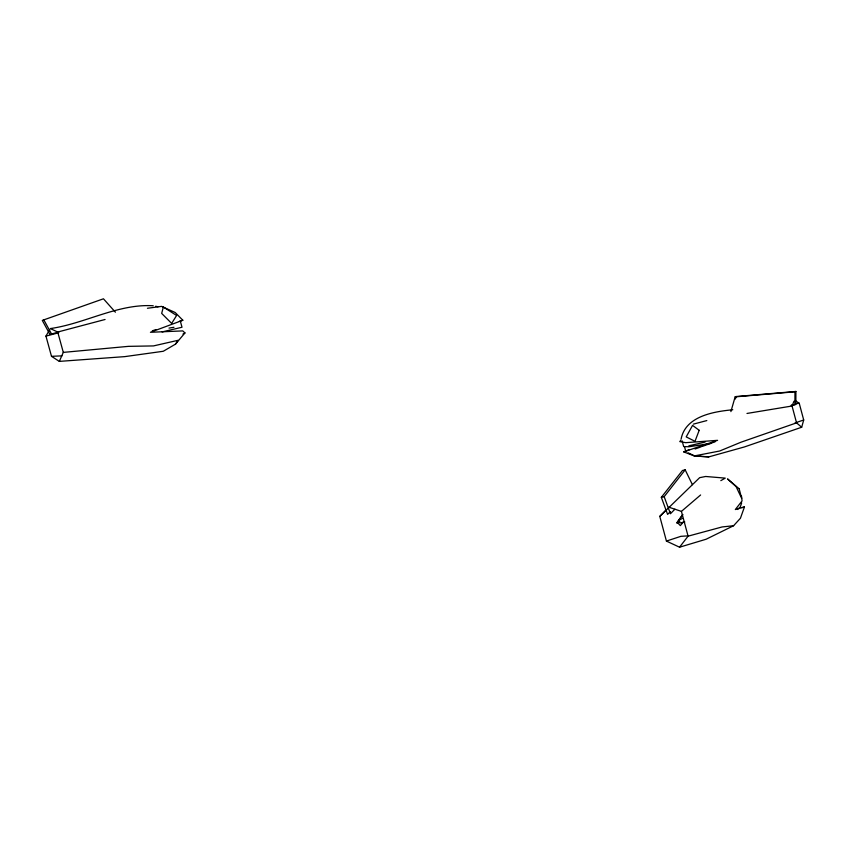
<?xml version="1.0" encoding="UTF-8"?>
<svg xmlns="http://www.w3.org/2000/svg" width="846" height="846" viewBox="0 0 846 846"><rect width="100%" height="100%" fill="white"/><g stroke="black" fill="none" stroke-linecap="round" stroke-linejoin="round"><path stroke-width="1.27" d="M791.972 404.98L795.864 404.42L795.906 391.455L794.965 391.804L794.923 404.779L791.042 405.34M681.093 439.18C685.313 416.274 713.495 411.579 732.784 409.771M688.147 452.832L694.873 456.005L708.789 456.882L744.417 446.942L801.691 427.241L803.7 419.986L799.227 403.246L795.388 400.708M730.891 411.621L735.132 396.88L736.105 396.531L795.906 391.455M735.396 398.984L736.105 396.531M741.667 502.926L740.261 507.018L737.416 509.493M741.942 507.547L744.438 506.997L740.43 518.249L733.588 525.726L706.124 539.23L679.539 547.203L666.426 541.08L659.785 516.398L665.918 510.075M801.691 427.241L796.551 422.863L792.046 406.006L793.95 401.258M49.692 329.644L45.948 336.095L51.5 356.325L59.315 361.39L63.302 352.391L57.718 332.034L50.316 328.565C84.938 323.68 117.964 303.566 153.232 305.755M59.315 361.39L124.743 356.631L163.278 351.27L175.482 344.153L177.628 340.991M682.711 514.516L677.276 522.363L680.332 525.609L683.631 521.665M682.743 514.664L676.673 523.029L678.894 522.447M679.539 547.203L688.084 536.163L722.103 526.952L733.588 525.726M670.296 511.671L667.6 514.4L661.339 497.332L664.163 496.665L685.175 469.847L692.419 484.663M661.339 497.332L682.468 470.492L685.175 469.847M680.797 440.322L679.761 441.601L685.725 442.67L717.588 440.332L683.737 451.88L694.259 455.941L708.789 456.882M175.482 344.153L184.957 332.943L182.778 330.902L150.44 332.288L182.831 320.232L175.196 312.512L161.575 306.389L147.437 308.261M659.785 516.398L699.642 477.673L705.68 476.478L725.244 478.127L720.824 480.655M674.907 509.207L670.423 513.744L664.163 496.665M668.784 507.177L681.421 511.375L700.604 494.973M683.737 451.88L689.501 449.564M182.948 334.075L184.957 332.943M744.438 506.997L735.333 509.525L742.058 500.938L741.456 495.862M682.532 518.355L679.211 520.057L680.089 522.997L684.816 521.982M702.392 446.392L715.23 441.718M152.301 330.849L155.865 329.57M695.063 449.004L701.165 446.825M796.551 422.863L740.99 442.204L719.66 451.013L694.259 455.941M795.06 422.926L803.7 419.986M666.426 541.08L680.914 536.322L688.094 535.867M179.384 321.311L182.831 320.232M705.056 442.109L688.856 445.821M58.744 331.981L49.956 334.477L42.3 320.401L103.455 298.797L115.405 312.206M162.083 331.928L182.006 327.243L180.431 321.469M57.718 332.034L105.063 319.492M693.413 424.121L706.822 420.578M45.948 336.095L58.681 332.774M178.157 340.282L153.486 345.919L128.433 346.352L63.302 352.391M746.986 413.451L792.046 406.006M711.095 443.389L688.919 446.762L683.663 446.54L682.119 440.851M169.02 328.089L173.969 327.286M795.42 403.838L799.227 403.246M735.132 396.88L794.965 391.804M51.5 356.325L61.959 355.859M155.643 306.263L158.054 306.77M43.833 319.862L51.5 333.948M684.467 446.582L685.715 451.214M681.421 511.375L688.084 536.163M163.352 307.035L161.671 313.411L171.653 323.405L176.592 315.484L163.352 307.035M699.187 430.307L695 441.305L686.201 436.896L692.567 425.379L699.187 430.307M739.161 488.777L727.528 478.899L736.105 486.651L741.678 498.368L739.161 488.777"/></g></svg>
